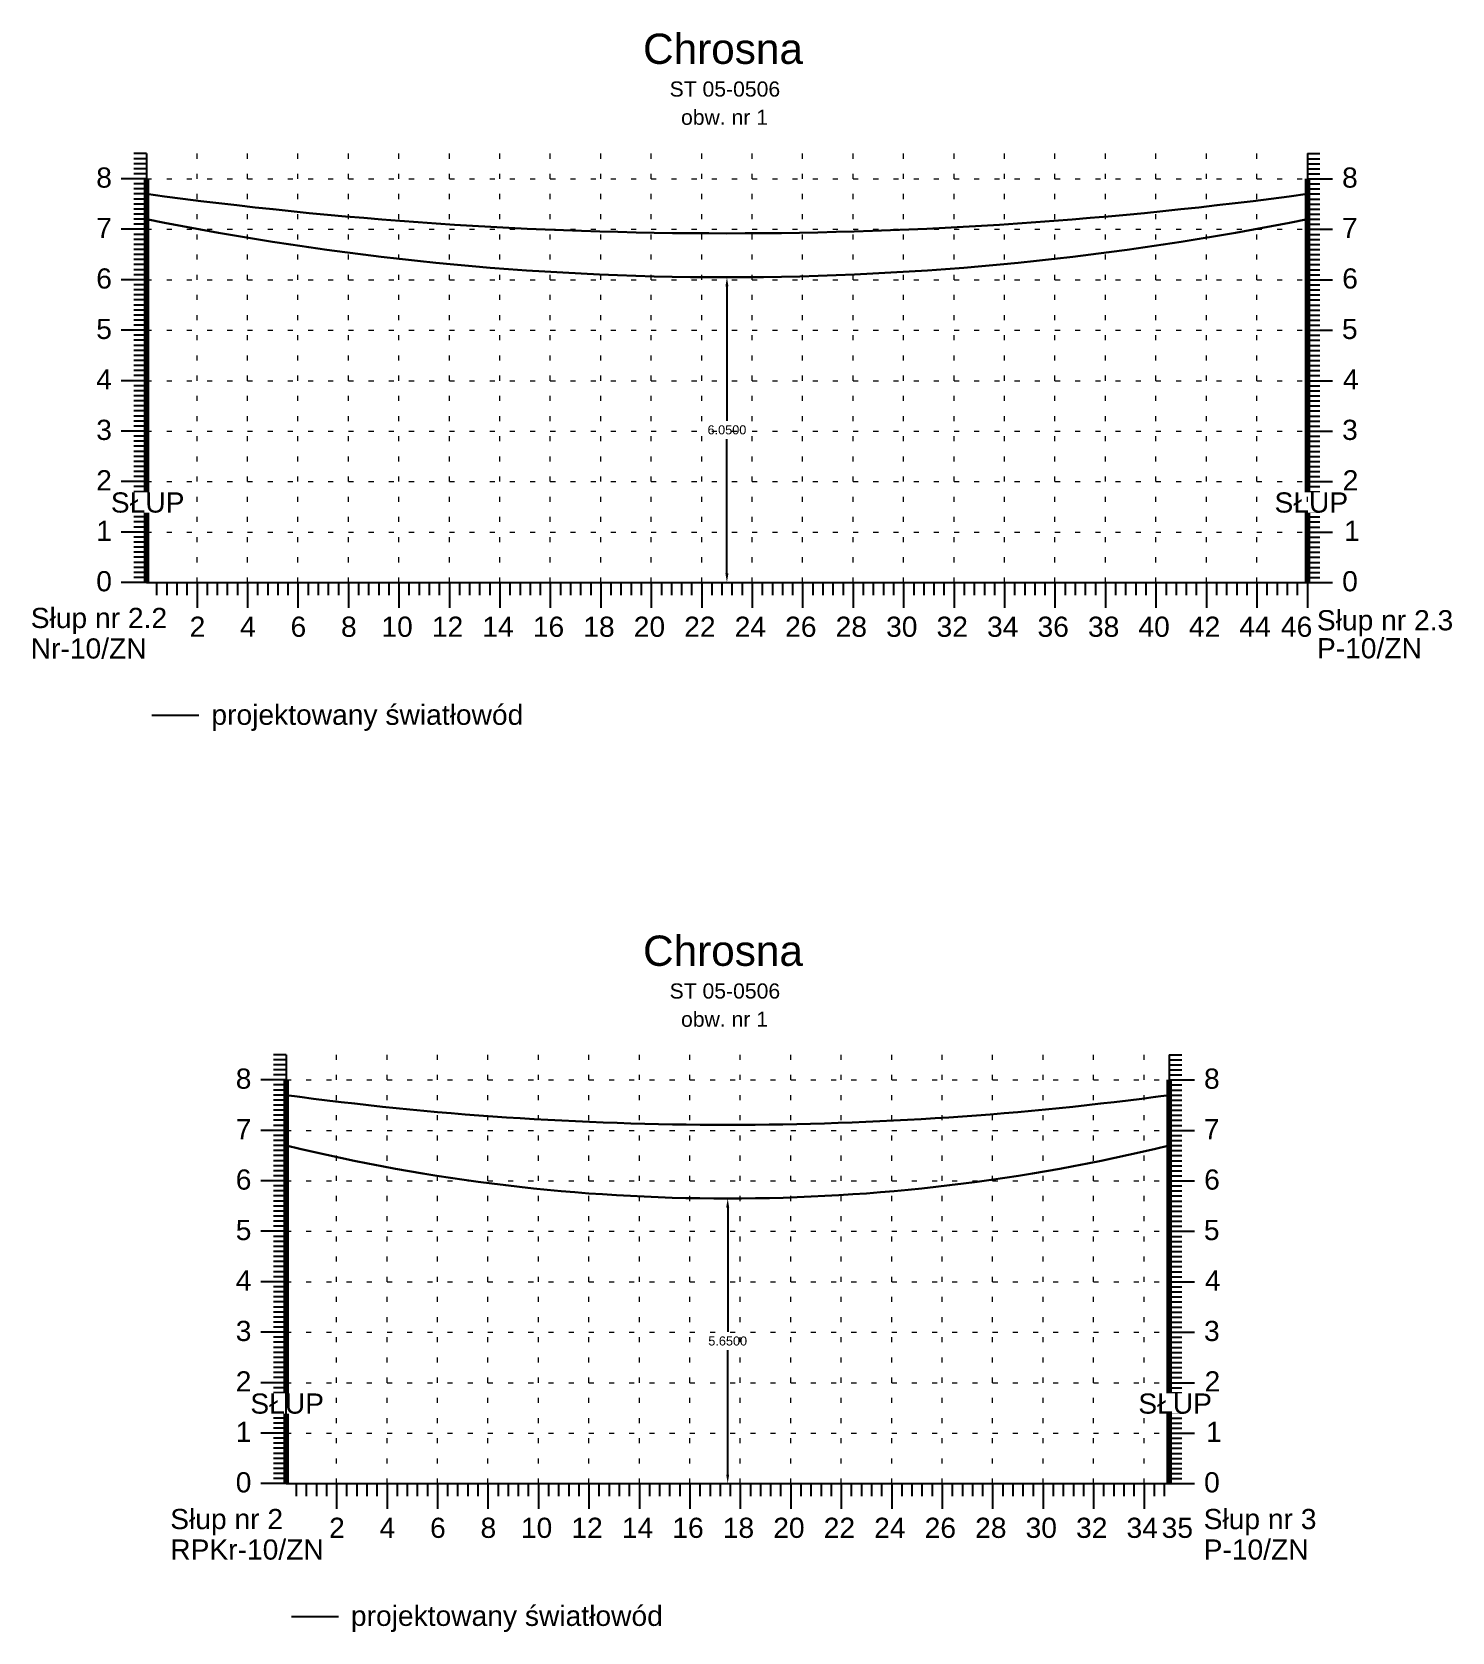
# Model space of a CAD drawing. Header units: metres. Extents: x -870 to 439, y 1328 to 1364.
# Drawn here: x -682.84 to -654.7, y 1330.96 to 1362.67 of the extents above; entities that cross this region are included whole.
import ezdxf

# ---------------------------------------------------------------- set-up
doc = ezdxf.new("R2010")
doc.units = ezdxf.units.M
doc.header["$MEASUREMENT"] = 0
doc.linetypes.add('ACAD_ISO07W100', pattern=[3, 0, -3])
doc.layers.add('ramka', color=7, linetype='Continuous', plot=False)
doc.styles.get("Standard").update_dxf_attribs({"font": 'arial.ttf'})
doc.dimstyles.get("Standard").update_dxf_attribs({"dimtxt": 0.18, "dimasz": 0.18, "dimexe": 0.18, "dimexo": 0.0625, "dimgap": 0.09, "dimtad": 0, "dimtih": 1, "dimtoh": 1, "dimdec": 4, "dimzin": 0, "dimdsep": 46, "dimtxsty": 'Standard', "dimcen": 0.09, "dimadec": 0, "dimazin": 0, "dimtfac": 1, "dimtdec": 4, "dimtofl": 0, "dimtmove": 0, "dimatfit": 3, "dimfxl": 1, "dimtolj": 1, "dimtzin": 0, "dimarcsym": 0})

# ---------------------------------------------------------------- blocks, each defined once
blk = doc.blocks.new('*D44')
at = {"color": 0, "lineweight": -2}
for p, q in [((-669.132, 1357.809), (-669.25, 1357.809)), ((-669.07, 1357.629), (-669.07, 1354.966)), ((-669.07, 1351.939), (-669.07, 1354.602)), ((-677.907, 1351.759), (-668.89, 1351.759))]:
    blk.add_line(p, q, dxfattribs=at)
at = {"color": 0}
for points in [[(-669.04, 1357.629), (-669.1, 1357.629), (-669.07, 1357.809)], [(-669.1, 1351.939), (-669.04, 1351.939), (-669.07, 1351.759)]]:
    blk.add_solid(points, dxfattribs=at)
at = {"layer": 'Defpoints', "color": 0}
for p in [(-669.07, 1357.809), (-677.97, 1351.759), (-669.07, 1351.759)]:
    blk.add_point(p, dxfattribs=at)
at = {"color": 0, "lineweight": 25, "insert": (-669.07, 1354.784), "char_height": 0.18, "attachment_point": 5}
blk.add_mtext('\\A1;6.0500', dxfattribs=at)
blk = doc.blocks.new('*D45')
at = {"color": 0, "lineweight": -2}
for p, q in [((-669.118, 1339.552), (-669.235, 1339.552)), ((-669.055, 1339.372), (-669.055, 1336.909)), ((-669.055, 1334.082), (-669.055, 1336.545)), ((-675.143, 1333.902), (-668.875, 1333.902))]:
    blk.add_line(p, q, dxfattribs=at)
at = {"color": 0}
for points in [[(-669.025, 1339.372), (-669.085, 1339.372), (-669.055, 1339.552)], [(-669.085, 1334.082), (-669.025, 1334.082), (-669.055, 1333.902)]]:
    blk.add_solid(points, dxfattribs=at)
at = {"layer": 'Defpoints', "color": 0}
for p in [(-669.055, 1339.552), (-675.205, 1333.902), (-669.055, 1333.902)]:
    blk.add_point(p, dxfattribs=at)
at = {"color": 0, "lineweight": 25, "insert": (-669.055, 1336.727), "char_height": 0.18, "attachment_point": 5}
blk.add_mtext('\\A1;5.6500', dxfattribs=at)

msp = doc.modelspace()

# ---------------------------------------------------------------- linework, layer by layer
for p, q in [((-680.56967, 1360.25892), (-680.81967, 1360.25892)), ((-680.56967, 1360.15892), (-680.81967, 1360.15892)), ((-680.56967, 1360.05892), (-680.81967, 1360.05892)), ((-680.56967, 1360.25892), (-680.56967, 1351.75892)), ((-657.56967, 1360.25892), (-657.56967, 1351.75892)), ((-657.56967, 1360.25892), (-657.31967, 1360.25892)), ((-657.56967, 1360.15892), (-657.31967, 1360.15892)), ((-657.56967, 1360.05892), (-657.31967, 1360.05892)), ((-680.56967, 1359.75892), (-681.06967, 1359.75892)), ((-680.56967, 1359.75892), (-681.06967, 1359.75892)), ((-680.56967, 1359.95892), (-680.81967, 1359.95892)), ((-680.56967, 1359.85892), (-680.81967, 1359.85892)), ((-680.56967, 1359.65892), (-680.81967, 1359.65892)), ((-657.56967, 1359.95892), (-657.31967, 1359.95892)), ((-657.56967, 1359.85892), (-657.31967, 1359.85892)), ((-657.56967, 1359.75892), (-657.06967, 1359.75892)), ((-657.56967, 1359.75892), (-657.06967, 1359.75892)), ((-657.56967, 1359.65892), (-657.31967, 1359.65892)), ((-680.56967, 1359.55892), (-680.81967, 1359.55892)), ((-680.56967, 1359.45892), (-680.81967, 1359.45892)), ((-680.56967, 1359.35892), (-680.81967, 1359.35892)), ((-657.56967, 1359.55892), (-657.31967, 1359.55892)), ((-657.56967, 1359.45892), (-657.31967, 1359.45892)), ((-657.56967, 1359.35892), (-657.31967, 1359.35892)), ((-680.56967, 1359.25892), (-680.81967, 1359.25892)), ((-680.56967, 1359.15892), (-680.81967, 1359.15892)), ((-680.56967, 1359.05892), (-680.81967, 1359.05892)), ((-657.56967, 1359.25892), (-657.31967, 1359.25892)), ((-657.56967, 1359.15892), (-657.31967, 1359.15892)), ((-657.56967, 1359.05892), (-657.31967, 1359.05892)), ((-680.56967, 1358.75892), (-681.06967, 1358.75892)), ((-680.56967, 1358.75892), (-681.06967, 1358.75892)), ((-680.56967, 1358.95892), (-680.81967, 1358.95892)), ((-680.56967, 1358.85892), (-680.81967, 1358.85892)), ((-657.56967, 1358.95892), (-657.31967, 1358.95892)), ((-657.56967, 1358.85892), (-657.31967, 1358.85892)), ((-657.56967, 1358.75892), (-657.06967, 1358.75892)), ((-657.56967, 1358.75892), (-657.06967, 1358.75892)), ((-680.56967, 1358.65892), (-680.81967, 1358.65892)), ((-680.56967, 1358.55892), (-680.81967, 1358.55892)), ((-680.56967, 1358.45892), (-680.81967, 1358.45892)), ((-657.56967, 1358.65892), (-657.31967, 1358.65892)), ((-657.56967, 1358.55892), (-657.31967, 1358.55892)), ((-657.56967, 1358.45892), (-657.31967, 1358.45892)), ((-680.56967, 1358.35892), (-680.81967, 1358.35892)), ((-680.56967, 1358.25892), (-680.81967, 1358.25892)), ((-680.56967, 1358.15892), (-680.81967, 1358.15892)), ((-657.56967, 1358.35892), (-657.31967, 1358.35892)), ((-657.56967, 1358.25892), (-657.31967, 1358.25892)), ((-657.56967, 1358.15892), (-657.31967, 1358.15892)), ((-680.56967, 1357.75892), (-681.06967, 1357.75892)), ((-680.56967, 1357.75892), (-681.06967, 1357.75892)), ((-680.56967, 1358.05892), (-680.81967, 1358.05892)), ((-680.56967, 1357.95892), (-680.81967, 1357.95892)), ((-680.56967, 1357.85892), (-680.81967, 1357.85892)), ((-657.56967, 1358.05892), (-657.31967, 1358.05892)), ((-657.56967, 1357.95892), (-657.31967, 1357.95892)), ((-657.56967, 1357.85892), (-657.31967, 1357.85892)), ((-657.56967, 1357.75892), (-657.06967, 1357.75892)), ((-657.56967, 1357.75892), (-657.06967, 1357.75892)), ((-680.56967, 1357.65892), (-680.81967, 1357.65892)), ((-680.56967, 1357.55892), (-680.81967, 1357.55892)), ((-680.56967, 1357.45892), (-680.81967, 1357.45892)), ((-657.56967, 1357.65892), (-657.31967, 1357.65892)), ((-657.56967, 1357.55892), (-657.31967, 1357.55892)), ((-657.56967, 1357.45892), (-657.31967, 1357.45892)), ((-680.56967, 1357.35892), (-680.81967, 1357.35892)), ((-680.56967, 1357.25892), (-680.81967, 1357.25892)), ((-680.56967, 1357.15892), (-680.81967, 1357.15892)), ((-657.56967, 1357.35892), (-657.31967, 1357.35892)), ((-657.56967, 1357.25892), (-657.31967, 1357.25892)), ((-657.56967, 1357.15892), (-657.31967, 1357.15892)), ((-680.56967, 1357.05892), (-680.81967, 1357.05892)), ((-680.56967, 1356.95892), (-680.81967, 1356.95892)), ((-680.56967, 1356.85892), (-680.81967, 1356.85892)), ((-657.56967, 1357.05892), (-657.31967, 1357.05892)), ((-657.56967, 1356.95892), (-657.31967, 1356.95892)), ((-657.56967, 1356.85892), (-657.31967, 1356.85892)), ((-680.56967, 1356.75892), (-681.06967, 1356.75892)), ((-680.56967, 1356.75892), (-681.06967, 1356.75892)), ((-680.56967, 1356.65892), (-680.81967, 1356.65892)), ((-680.56967, 1356.55892), (-680.81967, 1356.55892)), ((-657.56967, 1356.75892), (-657.06967, 1356.75892)), ((-657.56967, 1356.75892), (-657.06967, 1356.75892)), ((-657.56967, 1356.65892), (-657.31967, 1356.65892)), ((-657.56967, 1356.55892), (-657.31967, 1356.55892)), ((-680.56967, 1356.45892), (-680.81967, 1356.45892)), ((-680.56967, 1356.35892), (-680.81967, 1356.35892)), ((-680.56967, 1356.25892), (-680.81967, 1356.25892)), ((-680.56967, 1356.15892), (-680.81967, 1356.15892)), ((-657.56967, 1356.45892), (-657.31967, 1356.45892)), ((-657.56967, 1356.35892), (-657.31967, 1356.35892)), ((-657.56967, 1356.25892), (-657.31967, 1356.25892)), ((-657.56967, 1356.15892), (-657.31967, 1356.15892)), ((-680.56967, 1356.05892), (-680.81967, 1356.05892)), ((-680.56967, 1355.95892), (-680.81967, 1355.95892)), ((-680.56967, 1355.85892), (-680.81967, 1355.85892)), ((-657.56967, 1356.05892), (-657.31967, 1356.05892)), ((-657.56967, 1355.95892), (-657.31967, 1355.95892)), ((-657.56967, 1355.85892), (-657.31967, 1355.85892)), ((-680.56967, 1355.75892), (-681.06967, 1355.75892)), ((-680.56967, 1355.75892), (-681.06967, 1355.75892)), ((-680.56967, 1355.65892), (-680.81967, 1355.65892)), ((-680.56967, 1355.55892), (-680.81967, 1355.55892)), ((-657.56967, 1355.75892), (-657.06967, 1355.75892)), ((-657.56967, 1355.75892), (-657.06967, 1355.75892)), ((-657.56967, 1355.65892), (-657.31967, 1355.65892)), ((-657.56967, 1355.55892), (-657.31967, 1355.55892)), ((-680.56967, 1355.45892), (-680.81967, 1355.45892)), ((-680.56967, 1355.35892), (-680.81967, 1355.35892)), ((-680.56967, 1355.25892), (-680.81967, 1355.25892)), ((-657.56967, 1355.45892), (-657.31967, 1355.45892)), ((-657.56967, 1355.35892), (-657.31967, 1355.35892)), ((-657.56967, 1355.25892), (-657.31967, 1355.25892)), ((-680.56967, 1355.15892), (-680.81967, 1355.15892)), ((-680.56967, 1355.05892), (-680.81967, 1355.05892)), ((-680.56967, 1354.95892), (-680.81967, 1354.95892)), ((-657.56967, 1355.15892), (-657.31967, 1355.15892)), ((-657.56967, 1355.05892), (-657.31967, 1355.05892)), ((-657.56967, 1354.95892), (-657.31967, 1354.95892)), ((-680.56967, 1354.75892), (-681.06967, 1354.75892)), ((-680.56967, 1354.75892), (-681.06967, 1354.75892)), ((-680.56967, 1354.85892), (-680.81967, 1354.85892)), ((-680.56967, 1354.65892), (-680.81967, 1354.65892)), ((-657.56967, 1354.85892), (-657.31967, 1354.85892)), ((-657.56967, 1354.75892), (-657.06967, 1354.75892)), ((-657.56967, 1354.75892), (-657.06967, 1354.75892)), ((-657.56967, 1354.65892), (-657.31967, 1354.65892)), ((-680.56967, 1354.55892), (-680.81967, 1354.55892)), ((-680.56967, 1354.45892), (-680.81967, 1354.45892)), ((-680.56967, 1354.35892), (-680.81967, 1354.35892)), ((-680.56967, 1354.25892), (-680.81967, 1354.25892)), ((-657.56967, 1354.55892), (-657.31967, 1354.55892)), ((-657.56967, 1354.45892), (-657.31967, 1354.45892)), ((-657.56967, 1354.35892), (-657.31967, 1354.35892)), ((-657.56967, 1354.25892), (-657.31967, 1354.25892)), ((-680.56967, 1354.15892), (-680.81967, 1354.15892)), ((-680.56967, 1354.05892), (-680.81967, 1354.05892)), ((-680.56967, 1353.95892), (-680.81967, 1353.95892)), ((-657.56967, 1354.15892), (-657.31967, 1354.15892)), ((-657.56967, 1354.05892), (-657.31967, 1354.05892)), ((-657.56967, 1353.95892), (-657.31967, 1353.95892)), ((-680.56967, 1353.75892), (-681.06967, 1353.75892)), ((-680.56967, 1353.75892), (-681.06967, 1353.75892)), ((-680.56967, 1353.85892), (-680.81967, 1353.85892)), ((-680.56967, 1353.65892), (-680.81967, 1353.65892)), ((-657.56967, 1353.85892), (-657.31967, 1353.85892)), ((-657.56967, 1353.75892), (-657.06967, 1353.75892)), ((-657.56967, 1353.75892), (-657.06967, 1353.75892)), ((-657.56967, 1353.65892), (-657.31967, 1353.65892)), ((-680.56967, 1353.55892), (-680.81967, 1353.55892)), ((-680.56967, 1353.45892), (-680.81967, 1353.45892)), ((-680.56967, 1353.35892), (-680.81967, 1353.35892)), ((-657.56967, 1353.55892), (-657.31967, 1353.55892)), ((-657.56967, 1353.45892), (-657.31967, 1353.45892)), ((-657.56967, 1353.35892), (-657.31967, 1353.35892)), ((-680.56967, 1353.25892), (-680.81967, 1353.25892)), ((-680.56967, 1353.15892), (-680.81967, 1353.15892)), ((-680.56967, 1353.05892), (-680.81967, 1353.05892)), ((-657.56967, 1353.25892), (-657.31967, 1353.25892)), ((-657.56967, 1353.15892), (-657.31967, 1353.15892)), ((-657.56967, 1353.05892), (-657.31967, 1353.05892)), ((-680.56967, 1352.75892), (-681.06967, 1352.75892)), ((-680.56967, 1352.75892), (-681.06967, 1352.75892)), ((-680.56967, 1352.95892), (-680.81967, 1352.95892)), ((-680.56967, 1352.85892), (-680.81967, 1352.85892)), ((-657.56967, 1352.95892), (-657.31967, 1352.95892)), ((-657.56967, 1352.85892), (-657.31967, 1352.85892)), ((-657.56967, 1352.75892), (-657.06967, 1352.75892)), ((-657.56967, 1352.75892), (-657.06967, 1352.75892)), ((-680.56967, 1352.65892), (-680.81967, 1352.65892)), ((-680.56967, 1352.55892), (-680.81967, 1352.55892)), ((-680.56967, 1352.45892), (-680.81967, 1352.45892)), ((-680.56967, 1352.35892), (-680.81967, 1352.35892)), ((-657.56967, 1352.65892), (-657.31967, 1352.65892)), ((-657.56967, 1352.55892), (-657.31967, 1352.55892)), ((-657.56967, 1352.45892), (-657.31967, 1352.45892)), ((-657.56967, 1352.35892), (-657.31967, 1352.35892)), ((-680.56967, 1352.25892), (-680.81967, 1352.25892)), ((-680.56967, 1352.15892), (-680.81967, 1352.15892)), ((-680.56967, 1352.05892), (-680.81967, 1352.05892)), ((-657.56967, 1352.25892), (-657.31967, 1352.25892)), ((-657.56967, 1352.15892), (-657.31967, 1352.15892)), ((-657.56967, 1352.05892), (-657.31967, 1352.05892)), ((-680.56967, 1351.75892), (-681.06967, 1351.75892)), ((-680.56967, 1351.95892), (-680.81967, 1351.95892)), ((-680.56967, 1351.85892), (-680.81967, 1351.85892)), ((-680.56967, 1351.75892), (-680.81967, 1351.75892)), ((-680.56967, 1351.75892), (-657.56967, 1351.75892)), ((-680.36967, 1351.75892), (-680.36967, 1351.50892)), ((-680.16967, 1351.75892), (-680.16967, 1351.50892)), ((-679.96967, 1351.75892), (-679.96967, 1351.50892)), ((-679.76967, 1351.75892), (-679.76967, 1351.50892)), ((-679.56967, 1351.75892), (-679.56967, 1351.25892)), ((-679.36967, 1351.75892), (-679.36967, 1351.50892)), ((-679.16967, 1351.75892), (-679.16967, 1351.50892)), ((-678.96967, 1351.75892), (-678.96967, 1351.50892)), ((-678.76967, 1351.75892), (-678.76967, 1351.50892)), ((-678.56967, 1351.75892), (-678.56967, 1351.25892)), ((-678.36967, 1351.75892), (-678.36967, 1351.50892)), ((-678.16967, 1351.75892), (-678.16967, 1351.50892)), ((-677.96967, 1351.75892), (-677.96967, 1351.50892)), ((-677.76967, 1351.75892), (-677.76967, 1351.50892)), ((-677.56967, 1351.75892), (-677.56967, 1351.25892)), ((-677.36967, 1351.75892), (-677.36967, 1351.50892)), ((-677.16967, 1351.75892), (-677.16967, 1351.50892)), ((-676.96967, 1351.75892), (-676.96967, 1351.50892)), ((-676.76967, 1351.75892), (-676.76967, 1351.50892)), ((-676.56967, 1351.75892), (-676.56967, 1351.25892)), ((-676.36967, 1351.75892), (-676.36967, 1351.50892)), ((-676.16967, 1351.75892), (-676.16967, 1351.50892)), ((-675.96967, 1351.75892), (-675.96967, 1351.50892)), ((-675.76967, 1351.75892), (-675.76967, 1351.50892)), ((-675.56967, 1351.75892), (-675.56967, 1351.25892)), ((-675.36967, 1351.75892), (-675.36967, 1351.50892)), ((-675.16967, 1351.75892), (-675.16967, 1351.50892)), ((-674.96967, 1351.75892), (-674.96967, 1351.50892)), ((-674.76967, 1351.75892), (-674.76967, 1351.50892)), ((-674.56967, 1351.75892), (-674.56967, 1351.25892)), ((-674.36967, 1351.75892), (-674.36967, 1351.50892)), ((-674.16967, 1351.75892), (-674.16967, 1351.50892)), ((-673.96967, 1351.75892), (-673.96967, 1351.50892)), ((-673.76967, 1351.75892), (-673.76967, 1351.50892)), ((-673.56967, 1351.75892), (-673.56967, 1351.25892)), ((-673.36967, 1351.75892), (-673.36967, 1351.50892)), ((-673.16967, 1351.75892), (-673.16967, 1351.50892)), ((-672.96967, 1351.75892), (-672.96967, 1351.50892)), ((-672.76967, 1351.75892), (-672.76967, 1351.50892)), ((-672.56967, 1351.75892), (-672.56967, 1351.25892)), ((-672.36967, 1351.75892), (-672.36967, 1351.50892)), ((-672.16967, 1351.75892), (-672.16967, 1351.50892)), ((-671.96967, 1351.75892), (-671.96967, 1351.50892)), ((-671.76967, 1351.75892), (-671.76967, 1351.50892)), ((-671.56967, 1351.75892), (-671.56967, 1351.25892)), ((-671.36967, 1351.75892), (-671.36967, 1351.50892)), ((-671.16967, 1351.75892), (-671.16967, 1351.50892)), ((-670.96967, 1351.75892), (-670.96967, 1351.50892)), ((-670.76967, 1351.75892), (-670.76967, 1351.50892)), ((-670.56967, 1351.75892), (-670.56967, 1351.25892)), ((-670.36967, 1351.75892), (-670.36967, 1351.50892)), ((-670.16967, 1351.75892), (-670.16967, 1351.50892)), ((-669.96967, 1351.75892), (-669.96967, 1351.50892)), ((-669.76967, 1351.75892), (-669.76967, 1351.50892)), ((-669.56967, 1351.75892), (-669.56967, 1351.25892)), ((-669.36967, 1351.75892), (-669.36967, 1351.50892)), ((-669.16967, 1351.75892), (-669.16967, 1351.50892)), ((-668.96967, 1351.75892), (-668.96967, 1351.50892)), ((-668.76967, 1351.75892), (-668.76967, 1351.50892)), ((-668.56967, 1351.75892), (-668.56967, 1351.25892)), ((-668.36967, 1351.75892), (-668.36967, 1351.50892)), ((-668.16967, 1351.75892), (-668.16967, 1351.50892)), ((-667.96967, 1351.75892), (-667.96967, 1351.50892)), ((-667.76967, 1351.75892), (-667.76967, 1351.50892)), ((-667.56967, 1351.75892), (-667.56967, 1351.25892)), ((-667.36967, 1351.75892), (-667.36967, 1351.50892)), ((-667.16967, 1351.75892), (-667.16967, 1351.50892)), ((-666.96967, 1351.75892), (-666.96967, 1351.50892)), ((-666.76967, 1351.75892), (-666.76967, 1351.50892)), ((-666.56967, 1351.75892), (-666.56967, 1351.25892)), ((-666.36967, 1351.75892), (-666.36967, 1351.50892)), ((-666.16967, 1351.75892), (-666.16967, 1351.50892)), ((-665.96967, 1351.75892), (-665.96967, 1351.50892)), ((-665.76967, 1351.75892), (-665.76967, 1351.50892)), ((-665.56967, 1351.75892), (-665.56967, 1351.25892)), ((-665.36967, 1351.75892), (-665.36967, 1351.50892)), ((-665.16967, 1351.75892), (-665.16967, 1351.50892)), ((-664.96967, 1351.75892), (-664.96967, 1351.50892)), ((-664.76967, 1351.75892), (-664.76967, 1351.50892)), ((-664.56967, 1351.75892), (-664.56967, 1351.25892)), ((-664.36967, 1351.75892), (-664.36967, 1351.50892)), ((-664.16967, 1351.75892), (-664.16967, 1351.50892)), ((-663.96967, 1351.75892), (-663.96967, 1351.50892)), ((-663.76967, 1351.75892), (-663.76967, 1351.50892)), ((-663.56967, 1351.75892), (-663.56967, 1351.25892)), ((-663.36967, 1351.75892), (-663.36967, 1351.50892)), ((-663.16967, 1351.75892), (-663.16967, 1351.50892)), ((-662.96967, 1351.75892), (-662.96967, 1351.50892)), ((-662.76967, 1351.75892), (-662.76967, 1351.50892)), ((-662.56967, 1351.75892), (-662.56967, 1351.25892)), ((-662.36967, 1351.75892), (-662.36967, 1351.50892)), ((-662.16967, 1351.75892), (-662.16967, 1351.50892)), ((-661.96967, 1351.75892), (-661.96967, 1351.50892)), ((-661.76967, 1351.75892), (-661.76967, 1351.50892)), ((-661.56967, 1351.75892), (-661.56967, 1351.25892)), ((-661.56967, 1351.75892), (-661.56967, 1351.25892)), ((-661.36967, 1351.75892), (-661.36967, 1351.50892)), ((-661.16967, 1351.75892), (-661.16967, 1351.50892)), ((-660.96967, 1351.75892), (-660.96967, 1351.50892)), ((-660.76967, 1351.75892), (-660.76967, 1351.50892)), ((-660.56967, 1351.75892), (-660.56967, 1351.25892)), ((-660.56967, 1351.75892), (-660.56967, 1351.25892)), ((-660.36967, 1351.75892), (-660.36967, 1351.50892)), ((-660.16967, 1351.75892), (-660.16967, 1351.50892)), ((-659.96967, 1351.75892), (-659.96967, 1351.50892)), ((-659.76967, 1351.75892), (-659.76967, 1351.50892)), ((-659.56967, 1351.75892), (-659.56967, 1351.25892)), ((-659.56967, 1351.75892), (-659.56967, 1351.25892)), ((-659.36967, 1351.75892), (-659.36967, 1351.50892)), ((-659.16967, 1351.75892), (-659.16967, 1351.50892)), ((-658.96967, 1351.75892), (-658.96967, 1351.50892)), ((-658.76967, 1351.75892), (-658.76967, 1351.50892)), ((-658.56967, 1351.75892), (-658.56967, 1351.25892)), ((-658.56967, 1351.75892), (-658.56967, 1351.25892)), ((-658.36967, 1351.75892), (-658.36967, 1351.50892)), ((-658.16967, 1351.75892), (-658.16967, 1351.50892)), ((-657.96967, 1351.75892), (-657.96967, 1351.50892)), ((-657.76967, 1351.75892), (-657.76967, 1351.50892)), ((-657.56967, 1351.95892), (-657.31967, 1351.95892)), ((-657.56967, 1351.85892), (-657.31967, 1351.85892)), ((-657.56967, 1351.75892), (-657.06967, 1351.75892)), ((-657.56967, 1351.75892), (-657.31967, 1351.75892)), ((-657.56967, 1351.75892), (-657.56967, 1351.25892)), ((-677.80543, 1342.40169), (-678.05543, 1342.40169)), ((-677.80543, 1342.30169), (-678.05543, 1342.30169)), ((-677.80543, 1342.40169), (-677.80543, 1333.90169)), ((-660.30543, 1342.40169), (-660.30543, 1333.90169)), ((-660.30543, 1342.40169), (-660.05543, 1342.40169)), ((-660.30543, 1342.30169), (-660.05543, 1342.30169)), ((-677.80543, 1341.90169), (-678.30543, 1341.90169)), ((-677.80543, 1341.90169), (-678.30543, 1341.90169)), ((-677.80543, 1342.20169), (-678.05543, 1342.20169)), ((-677.80543, 1342.10169), (-678.05543, 1342.10169)), ((-677.80543, 1342.00169), (-678.05543, 1342.00169)), ((-660.30543, 1342.20169), (-660.05543, 1342.20169)), ((-660.30543, 1342.10169), (-660.05543, 1342.10169)), ((-660.30543, 1342.00169), (-660.05543, 1342.00169)), ((-660.30543, 1341.90169), (-659.80543, 1341.90169)), ((-660.30543, 1341.90169), (-659.80543, 1341.90169)), ((-677.80543, 1341.80169), (-678.05543, 1341.80169)), ((-677.80543, 1341.70169), (-678.05543, 1341.70169)), ((-677.80543, 1341.60169), (-678.05543, 1341.60169)), ((-660.30543, 1341.80169), (-660.05543, 1341.80169)), ((-660.30543, 1341.70169), (-660.05543, 1341.70169)), ((-660.30543, 1341.60169), (-660.05543, 1341.60169)), ((-677.80543, 1341.50169), (-678.05543, 1341.50169)), ((-677.80543, 1341.40169), (-678.05543, 1341.40169)), ((-677.80543, 1341.30169), (-678.05543, 1341.30169)), ((-660.30543, 1341.50169), (-660.05543, 1341.50169)), ((-660.30543, 1341.40169), (-660.05543, 1341.40169)), ((-660.30543, 1341.30169), (-660.05543, 1341.30169)), ((-677.80543, 1341.20169), (-678.05543, 1341.20169)), ((-677.80543, 1341.10169), (-678.05543, 1341.10169)), ((-677.80543, 1341.00169), (-678.05543, 1341.00169)), ((-660.30543, 1341.20169), (-660.05543, 1341.20169)), ((-660.30543, 1341.10169), (-660.05543, 1341.10169)), ((-660.30543, 1341.00169), (-660.05543, 1341.00169)), ((-677.80543, 1340.90169), (-678.30543, 1340.90169)), ((-677.80543, 1340.90169), (-678.30543, 1340.90169)), ((-677.80543, 1340.80169), (-678.05543, 1340.80169)), ((-677.80543, 1340.70169), (-678.05543, 1340.70169)), ((-660.30543, 1340.90169), (-659.80543, 1340.90169)), ((-660.30543, 1340.90169), (-659.80543, 1340.90169)), ((-660.30543, 1340.80169), (-660.05543, 1340.80169)), ((-660.30543, 1340.70169), (-660.05543, 1340.70169)), ((-677.80543, 1340.60169), (-678.05543, 1340.60169)), ((-677.80543, 1340.50169), (-678.05543, 1340.50169)), ((-677.80543, 1340.40169), (-678.05543, 1340.40169)), ((-660.30543, 1340.60169), (-660.05543, 1340.60169)), ((-660.30543, 1340.50169), (-660.05543, 1340.50169)), ((-660.30543, 1340.40169), (-660.05543, 1340.40169)), ((-677.80543, 1340.30169), (-678.05543, 1340.30169)), ((-677.80543, 1340.20169), (-678.05543, 1340.20169)), ((-677.80543, 1340.10169), (-678.05543, 1340.10169)), ((-677.80543, 1340.00169), (-678.05543, 1340.00169)), ((-660.30543, 1340.30169), (-660.05543, 1340.30169)), ((-660.30543, 1340.20169), (-660.05543, 1340.20169)), ((-660.30543, 1340.10169), (-660.05543, 1340.10169)), ((-660.30543, 1340.00169), (-660.05543, 1340.00169)), ((-677.80543, 1339.90169), (-678.30543, 1339.90169)), ((-677.80543, 1339.90169), (-678.30543, 1339.90169)), ((-677.80543, 1339.80169), (-678.05543, 1339.80169)), ((-677.80543, 1339.70169), (-678.05543, 1339.70169)), ((-660.30543, 1339.90169), (-659.80543, 1339.90169)), ((-660.30543, 1339.90169), (-659.80543, 1339.90169)), ((-660.30543, 1339.80169), (-660.05543, 1339.80169)), ((-660.30543, 1339.70169), (-660.05543, 1339.70169)), ((-677.80543, 1339.60169), (-678.05543, 1339.60169)), ((-677.80543, 1339.50169), (-678.05543, 1339.50169)), ((-677.80543, 1339.40169), (-678.05543, 1339.40169)), ((-660.30543, 1339.60169), (-660.05543, 1339.60169)), ((-660.30543, 1339.50169), (-660.05543, 1339.50169)), ((-660.30543, 1339.40169), (-660.05543, 1339.40169)), ((-677.80543, 1339.30169), (-678.05543, 1339.30169)), ((-677.80543, 1339.20169), (-678.05543, 1339.20169)), ((-677.80543, 1339.10169), (-678.05543, 1339.10169)), ((-660.30543, 1339.30169), (-660.05543, 1339.30169)), ((-660.30543, 1339.20169), (-660.05543, 1339.20169)), ((-660.30543, 1339.10169), (-660.05543, 1339.10169)), ((-677.80543, 1338.90169), (-678.30543, 1338.90169)), ((-677.80543, 1338.90169), (-678.30543, 1338.90169)), ((-677.80543, 1339.00169), (-678.05543, 1339.00169)), ((-677.80543, 1338.80169), (-678.05543, 1338.80169)), ((-660.30543, 1339.00169), (-660.05543, 1339.00169)), ((-660.30543, 1338.90169), (-659.80543, 1338.90169)), ((-660.30543, 1338.90169), (-659.80543, 1338.90169)), ((-660.30543, 1338.80169), (-660.05543, 1338.80169)), ((-677.80543, 1338.70169), (-678.05543, 1338.70169)), ((-677.80543, 1338.60169), (-678.05543, 1338.60169)), ((-677.80543, 1338.50169), (-678.05543, 1338.50169)), ((-677.80543, 1338.40169), (-678.05543, 1338.40169)), ((-660.30543, 1338.70169), (-660.05543, 1338.70169)), ((-660.30543, 1338.60169), (-660.05543, 1338.60169)), ((-660.30543, 1338.50169), (-660.05543, 1338.50169)), ((-660.30543, 1338.40169), (-660.05543, 1338.40169)), ((-677.80543, 1338.30169), (-678.05543, 1338.30169)), ((-677.80543, 1338.20169), (-678.05543, 1338.20169)), ((-677.80543, 1338.10169), (-678.05543, 1338.10169)), ((-660.30543, 1338.30169), (-660.05543, 1338.30169)), ((-660.30543, 1338.20169), (-660.05543, 1338.20169)), ((-660.30543, 1338.10169), (-660.05543, 1338.10169)), ((-677.80543, 1337.90169), (-678.30543, 1337.90169)), ((-677.80543, 1337.90169), (-678.30543, 1337.90169)), ((-677.80543, 1338.00169), (-678.05543, 1338.00169)), ((-677.80543, 1337.80169), (-678.05543, 1337.80169)), ((-660.30543, 1338.00169), (-660.05543, 1338.00169)), ((-660.30543, 1337.90169), (-659.80543, 1337.90169)), ((-660.30543, 1337.90169), (-659.80543, 1337.90169)), ((-660.30543, 1337.80169), (-660.05543, 1337.80169)), ((-677.80543, 1337.70169), (-678.05543, 1337.70169)), ((-677.80543, 1337.60169), (-678.05543, 1337.60169)), ((-677.80543, 1337.50169), (-678.05543, 1337.50169)), ((-660.30543, 1337.70169), (-660.05543, 1337.70169)), ((-660.30543, 1337.60169), (-660.05543, 1337.60169)), ((-660.30543, 1337.50169), (-660.05543, 1337.50169)), ((-677.80543, 1337.40169), (-678.05543, 1337.40169)), ((-677.80543, 1337.30169), (-678.05543, 1337.30169)), ((-677.80543, 1337.20169), (-678.05543, 1337.20169)), ((-660.30543, 1337.40169), (-660.05543, 1337.40169)), ((-660.30543, 1337.30169), (-660.05543, 1337.30169)), ((-660.30543, 1337.20169), (-660.05543, 1337.20169)), ((-677.80543, 1336.90169), (-678.30543, 1336.90169)), ((-677.80543, 1336.90169), (-678.30543, 1336.90169)), ((-677.80543, 1337.10169), (-678.05543, 1337.10169)), ((-677.80543, 1337.00169), (-678.05543, 1337.00169)), ((-660.30543, 1337.10169), (-660.05543, 1337.10169)), ((-660.30543, 1337.00169), (-660.05543, 1337.00169)), ((-660.30543, 1336.90169), (-659.80543, 1336.90169)), ((-660.30543, 1336.90169), (-659.80543, 1336.90169)), ((-677.80543, 1336.80169), (-678.05543, 1336.80169)), ((-677.80543, 1336.70169), (-678.05543, 1336.70169)), ((-677.80543, 1336.60169), (-678.05543, 1336.60169)), ((-677.80543, 1336.50169), (-678.05543, 1336.50169)), ((-660.30543, 1336.80169), (-660.05543, 1336.80169)), ((-660.30543, 1336.70169), (-660.05543, 1336.70169)), ((-660.30543, 1336.60169), (-660.05543, 1336.60169)), ((-660.30543, 1336.50169), (-660.05543, 1336.50169)), ((-677.80543, 1336.40169), (-678.05543, 1336.40169)), ((-677.80543, 1336.30169), (-678.05543, 1336.30169)), ((-677.80543, 1336.20169), (-678.05543, 1336.20169)), ((-660.30543, 1336.40169), (-660.05543, 1336.40169)), ((-660.30543, 1336.30169), (-660.05543, 1336.30169)), ((-660.30543, 1336.20169), (-660.05543, 1336.20169)), ((-677.80543, 1335.90169), (-678.30543, 1335.90169)), ((-677.80543, 1335.90169), (-678.30543, 1335.90169)), ((-677.80543, 1336.10169), (-678.05543, 1336.10169)), ((-677.80543, 1336.00169), (-678.05543, 1336.00169)), ((-660.30543, 1336.10169), (-660.05543, 1336.10169)), ((-660.30543, 1336.00169), (-660.05543, 1336.00169)), ((-660.30543, 1335.90169), (-659.80543, 1335.90169)), ((-660.30543, 1335.90169), (-659.80543, 1335.90169)), ((-677.80543, 1335.80169), (-678.05543, 1335.80169)), ((-677.80543, 1335.70169), (-678.05543, 1335.70169)), ((-677.80543, 1335.60169), (-678.05543, 1335.60169)), ((-660.30543, 1335.80169), (-660.05543, 1335.80169)), ((-660.30543, 1335.70169), (-660.05543, 1335.70169)), ((-660.30543, 1335.60169), (-660.05543, 1335.60169)), ((-677.80543, 1335.50169), (-678.05543, 1335.50169)), ((-677.80543, 1335.40169), (-678.05543, 1335.40169)), ((-677.80543, 1335.30169), (-678.05543, 1335.30169)), ((-660.30543, 1335.50169), (-660.05543, 1335.50169)), ((-660.30543, 1335.40169), (-660.05543, 1335.40169)), ((-660.30543, 1335.30169), (-660.05543, 1335.30169)), ((-677.80543, 1335.20169), (-678.05543, 1335.20169)), ((-677.80543, 1335.10169), (-678.05543, 1335.10169)), ((-677.80543, 1335.00169), (-678.05543, 1335.00169)), ((-660.30543, 1335.20169), (-660.05543, 1335.20169)), ((-660.30543, 1335.10169), (-660.05543, 1335.10169)), ((-660.30543, 1335.00169), (-660.05543, 1335.00169)), ((-677.80543, 1334.90169), (-678.30543, 1334.90169)), ((-677.80543, 1334.90169), (-678.30543, 1334.90169)), ((-677.80543, 1334.80169), (-678.05543, 1334.80169)), ((-677.80543, 1334.70169), (-678.05543, 1334.70169)), ((-677.80543, 1334.60169), (-678.05543, 1334.60169)), ((-660.30543, 1334.90169), (-659.80543, 1334.90169)), ((-660.30543, 1334.90169), (-659.80543, 1334.90169)), ((-660.30543, 1334.80169), (-660.05543, 1334.80169)), ((-660.30543, 1334.70169), (-660.05543, 1334.70169)), ((-660.30543, 1334.60169), (-660.05543, 1334.60169)), ((-677.80543, 1334.50169), (-678.05543, 1334.50169)), ((-677.80543, 1334.40169), (-678.05543, 1334.40169)), ((-677.80543, 1334.30169), (-678.05543, 1334.30169)), ((-660.30543, 1334.50169), (-660.05543, 1334.50169)), ((-660.30543, 1334.40169), (-660.05543, 1334.40169)), ((-660.30543, 1334.30169), (-660.05543, 1334.30169)), ((-677.80543, 1334.20169), (-678.05543, 1334.20169)), ((-677.80543, 1334.10169), (-678.05543, 1334.10169)), ((-677.80543, 1334.00169), (-678.05543, 1334.00169)), ((-660.30543, 1334.20169), (-660.05543, 1334.20169)), ((-660.30543, 1334.10169), (-660.05543, 1334.10169)), ((-660.30543, 1334.00169), (-660.05543, 1334.00169)), ((-677.80543, 1333.90169), (-678.30543, 1333.90169)), ((-677.80543, 1333.90169), (-678.05543, 1333.90169)), ((-677.80543, 1333.90169), (-659.80543, 1333.90169)), ((-677.60543, 1333.90169), (-677.60543, 1333.65169)), ((-677.40543, 1333.90169), (-677.40543, 1333.65169)), ((-677.20543, 1333.90169), (-677.20543, 1333.65169)), ((-677.00543, 1333.90169), (-677.00543, 1333.65169)), ((-676.80543, 1333.90169), (-676.80543, 1333.40169)), ((-676.60543, 1333.90169), (-676.60543, 1333.65169)), ((-676.40543, 1333.90169), (-676.40543, 1333.65169)), ((-676.20543, 1333.90169), (-676.20543, 1333.65169)), ((-676.00543, 1333.90169), (-676.00543, 1333.65169)), ((-675.80543, 1333.90169), (-675.80543, 1333.40169)), ((-675.60543, 1333.90169), (-675.60543, 1333.65169)), ((-675.40543, 1333.90169), (-675.40543, 1333.65169)), ((-675.20543, 1333.90169), (-675.20543, 1333.65169)), ((-675.00543, 1333.90169), (-675.00543, 1333.65169)), ((-674.80543, 1333.90169), (-674.80543, 1333.40169)), ((-674.60543, 1333.90169), (-674.60543, 1333.65169)), ((-674.40543, 1333.90169), (-674.40543, 1333.65169)), ((-674.20543, 1333.90169), (-674.20543, 1333.65169)), ((-674.00543, 1333.90169), (-674.00543, 1333.65169)), ((-673.80543, 1333.90169), (-673.80543, 1333.40169)), ((-673.60543, 1333.90169), (-673.60543, 1333.65169)), ((-673.40543, 1333.90169), (-673.40543, 1333.65169)), ((-673.20543, 1333.90169), (-673.20543, 1333.65169)), ((-673.00543, 1333.90169), (-673.00543, 1333.65169)), ((-672.80543, 1333.90169), (-672.80543, 1333.40169)), ((-672.60543, 1333.90169), (-672.60543, 1333.65169)), ((-672.40543, 1333.90169), (-672.40543, 1333.65169)), ((-672.20543, 1333.90169), (-672.20543, 1333.65169)), ((-672.00543, 1333.90169), (-672.00543, 1333.65169)), ((-671.80543, 1333.90169), (-671.80543, 1333.40169)), ((-671.60543, 1333.90169), (-671.60543, 1333.65169)), ((-671.40543, 1333.90169), (-671.40543, 1333.65169)), ((-671.20543, 1333.90169), (-671.20543, 1333.65169)), ((-671.00543, 1333.90169), (-671.00543, 1333.65169)), ((-670.80543, 1333.90169), (-670.80543, 1333.40169)), ((-670.60543, 1333.90169), (-670.60543, 1333.65169)), ((-670.40543, 1333.90169), (-670.40543, 1333.65169)), ((-670.20543, 1333.90169), (-670.20543, 1333.65169)), ((-670.00543, 1333.90169), (-670.00543, 1333.65169)), ((-669.80543, 1333.90169), (-669.80543, 1333.40169)), ((-669.60543, 1333.90169), (-669.60543, 1333.65169)), ((-669.40543, 1333.90169), (-669.40543, 1333.65169)), ((-669.20543, 1333.90169), (-669.20543, 1333.65169)), ((-669.00543, 1333.90169), (-669.00543, 1333.65169)), ((-668.80543, 1333.90169), (-668.80543, 1333.40169)), ((-668.60543, 1333.90169), (-668.60543, 1333.65169)), ((-668.40543, 1333.90169), (-668.40543, 1333.65169)), ((-668.20543, 1333.90169), (-668.20543, 1333.65169)), ((-668.00543, 1333.90169), (-668.00543, 1333.65169)), ((-667.80543, 1333.90169), (-667.80543, 1333.40169)), ((-667.60543, 1333.90169), (-667.60543, 1333.65169)), ((-667.40543, 1333.90169), (-667.40543, 1333.65169)), ((-667.20543, 1333.90169), (-667.20543, 1333.65169)), ((-667.00543, 1333.90169), (-667.00543, 1333.65169)), ((-666.80543, 1333.90169), (-666.80543, 1333.40169)), ((-666.60543, 1333.90169), (-666.60543, 1333.65169)), ((-666.40543, 1333.90169), (-666.40543, 1333.65169)), ((-666.20543, 1333.90169), (-666.20543, 1333.65169)), ((-666.00543, 1333.90169), (-666.00543, 1333.65169)), ((-665.80543, 1333.90169), (-665.80543, 1333.40169)), ((-665.60543, 1333.90169), (-665.60543, 1333.65169)), ((-665.40543, 1333.90169), (-665.40543, 1333.65169)), ((-665.20543, 1333.90169), (-665.20543, 1333.65169)), ((-665.00543, 1333.90169), (-665.00543, 1333.65169)), ((-664.80543, 1333.90169), (-664.80543, 1333.40169)), ((-664.60543, 1333.90169), (-664.60543, 1333.65169)), ((-664.40543, 1333.90169), (-664.40543, 1333.65169)), ((-664.20543, 1333.90169), (-664.20543, 1333.65169)), ((-664.00543, 1333.90169), (-664.00543, 1333.65169)), ((-663.80543, 1333.90169), (-663.80543, 1333.40169)), ((-663.60543, 1333.90169), (-663.60543, 1333.65169)), ((-663.40543, 1333.90169), (-663.40543, 1333.65169)), ((-663.20543, 1333.90169), (-663.20543, 1333.65169)), ((-663.00543, 1333.90169), (-663.00543, 1333.65169)), ((-662.80543, 1333.90169), (-662.80543, 1333.40169)), ((-662.60543, 1333.90169), (-662.60543, 1333.65169)), ((-662.40543, 1333.90169), (-662.40543, 1333.65169)), ((-662.20543, 1333.90169), (-662.20543, 1333.65169)), ((-662.00543, 1333.90169), (-662.00543, 1333.65169)), ((-661.80543, 1333.90169), (-661.80543, 1333.40169)), ((-661.60543, 1333.90169), (-661.60543, 1333.65169)), ((-661.40543, 1333.90169), (-661.40543, 1333.65169)), ((-661.20543, 1333.90169), (-661.20543, 1333.65169)), ((-661.00543, 1333.90169), (-661.00543, 1333.65169)), ((-660.80543, 1333.90169), (-660.80543, 1333.40169)), ((-660.60543, 1333.90169), (-660.60543, 1333.65169)), ((-660.40543, 1333.90169), (-660.40543, 1333.65169)), ((-660.30543, 1333.90169), (-659.80543, 1333.90169)), ((-660.30543, 1333.90169), (-660.05543, 1333.90169))]:
    msp.add_line(p, q)
at = {"linetype": 'ACAD_ISO07W100', "lineweight": 15, "ltscale": 0.1}
for p, q in [((-679.56967, 1351.75892), (-679.56967, 1360.25892)), ((-678.56967, 1351.75892), (-678.56967, 1360.25892)), ((-677.56967, 1351.75892), (-677.56967, 1360.25892)), ((-676.56967, 1351.75892), (-676.56967, 1360.25892)), ((-675.56967, 1351.75892), (-675.56967, 1360.25892)), ((-674.56967, 1351.75892), (-674.56967, 1360.25892)), ((-673.56967, 1351.75892), (-673.56967, 1360.25892)), ((-672.56967, 1351.75892), (-672.56967, 1360.25892)), ((-671.56967, 1351.75892), (-671.56967, 1360.25892)), ((-670.56967, 1351.75892), (-670.56967, 1360.25892)), ((-669.56967, 1351.75892), (-669.56967, 1360.25892)), ((-668.56967, 1351.75892), (-668.56967, 1360.25892)), ((-667.56967, 1351.75892), (-667.56967, 1360.25892)), ((-666.56967, 1351.75892), (-666.56967, 1360.25892)), ((-665.56967, 1351.75892), (-665.56967, 1360.25892)), ((-664.56967, 1351.75892), (-664.56967, 1360.25892)), ((-663.56967, 1351.75892), (-663.56967, 1360.25892)), ((-662.56967, 1351.75892), (-662.56967, 1360.25892)), ((-661.56967, 1351.75892), (-661.56967, 1360.25892)), ((-660.56967, 1351.75892), (-660.56967, 1360.25892)), ((-659.56967, 1351.75892), (-659.56967, 1360.25892)), ((-658.56967, 1351.75892), (-658.56967, 1360.25892)), ((-657.56967, 1351.75892), (-657.56967, 1360.25892)), ((-680.56967, 1359.75892), (-657.56967, 1359.75892)), ((-680.56967, 1358.75892), (-657.56967, 1358.75892)), ((-680.56967, 1357.75892), (-657.56967, 1357.75892)), ((-680.56967, 1356.75892), (-657.56967, 1356.75892)), ((-680.56967, 1355.75892), (-657.56967, 1355.75892)), ((-680.56967, 1354.75892), (-657.56967, 1354.75892)), ((-680.56967, 1353.75892), (-657.56967, 1353.75892)), ((-680.56967, 1352.75892), (-657.56967, 1352.75892)), ((-676.80543, 1333.90169), (-676.80543, 1342.40169)), ((-675.80543, 1333.90169), (-675.80543, 1342.40169)), ((-674.80543, 1333.90169), (-674.80543, 1342.40169)), ((-673.80543, 1333.90169), (-673.80543, 1342.40169)), ((-672.80543, 1333.90169), (-672.80543, 1342.40169)), ((-671.80543, 1333.90169), (-671.80543, 1342.40169)), ((-670.80543, 1333.90169), (-670.80543, 1342.40169)), ((-669.80543, 1333.90169), (-669.80543, 1342.40169)), ((-668.80543, 1333.90169), (-668.80543, 1342.40169)), ((-667.80543, 1333.90169), (-667.80543, 1342.40169)), ((-666.80543, 1333.90169), (-666.80543, 1342.40169)), ((-665.80543, 1333.90169), (-665.80543, 1342.40169)), ((-664.80543, 1333.90169), (-664.80543, 1342.40169)), ((-663.80543, 1333.90169), (-663.80543, 1342.40169)), ((-662.80543, 1333.90169), (-662.80543, 1342.40169)), ((-661.80543, 1333.90169), (-661.80543, 1342.40169)), ((-660.80543, 1333.90169), (-660.80543, 1342.40169)), ((-660.30543, 1333.90169), (-660.30543, 1342.40169)), ((-660.30543, 1333.90169), (-660.30543, 1342.40169)), ((-677.80543, 1341.90169), (-659.80543, 1341.90169)), ((-677.80543, 1340.90169), (-659.80543, 1340.90169)), ((-677.80543, 1339.90169), (-659.80543, 1339.90169)), ((-677.80543, 1338.90169), (-659.80543, 1338.90169)), ((-677.80543, 1337.90169), (-659.80543, 1337.90169)), ((-677.80543, 1336.90169), (-659.80543, 1336.90169)), ((-677.80543, 1335.90169), (-659.80543, 1335.90169)), ((-677.80543, 1334.90169), (-659.80543, 1334.90169))]:
    msp.add_line(p, q, dxfattribs=at)
at = {"lineweight": 100}
for p, q in [((-680.56967, 1359.75892), (-680.56967, 1351.75892)), ((-657.56967, 1359.75892), (-657.56967, 1351.75892)), ((-677.80543, 1341.90169), (-677.80543, 1333.90169)), ((-660.30543, 1341.90169), (-660.30543, 1333.90169))]:
    msp.add_line(p, q, dxfattribs=at)
at = {"color": 3, "lineweight": 25}
for p, q in [((-680.46412, 1349.1287), (-679.53353, 1349.1287)), ((-677.69988, 1331.27147), (-676.7693, 1331.27147))]:
    msp.add_line(p, q, dxfattribs=at)
at = {"lineweight": 25}
for points in [[(-657.56967, 1351.75892), (-657.06967, 1351.75892)], [(-660.80543, 1333.90169), (-659.80543, 1333.90169)]]:
    msp.add_lwpolyline(points, dxfattribs=at)
at = {"lineweight": 30}
for centre, radius, start, end in [((-669.06967, 1443.84456), 85.16564, 262.2395887, 277.7604113), ((-669.05543, 1406.19016), 65.17847, 262.2849332, 277.7150668)]:
    msp.add_arc(centre, radius, start, end, dxfattribs=at)
at = {"color": 3, "lineweight": 30}
for centre, radius, start, end in [((-669.06967, 1415.88392), 58.075, 258.5788137, 281.4211863), ((-669.05543, 1376.53502), 36.98333, 256.314453, 283.685547)]:
    msp.add_arc(centre, radius, start, end, dxfattribs=at)
at = {"layer": 'ramka'}
for p, q in [((-680.56967, 1351.75892), (-669.06967, 1351.75892)), ((-677.80543, 1333.90169), (-669.05543, 1333.90169)), ((-677.80543, 1333.90169), (-669.05543, 1333.90169)), ((-677.80543, 1333.90169), (-669.05543, 1333.90169)), ((-677.80543, 1333.90169), (-669.05543, 1333.90169)), ((-669.80543, 1333.90169), (-668.80543, 1333.90169)), ((-669.05543, 1333.90169), (-660.30543, 1333.90169))]:
    msp.add_line(p, q, dxfattribs=at)

# ---------------------------------------------------------------- texts
for s, height, p in [('Chrosna', 0.6, (-670.73197, 1362.03727)), ('ST 05-0506', 0.3, (-670.2054, 1361.38894)), ('obw. nr 1', 0.3, (-669.97955, 1360.8297)), ('8', 0.4, (-681.56693, 1359.58483)), ('8', 0.4, (-656.88128, 1359.58483)), ('7', 0.4, (-681.56693, 1358.58483)), ('7', 0.4, (-656.88428, 1358.58483)), ('6', 0.4, (-681.56693, 1357.58483)), ('6', 0.4, (-656.87855, 1357.58483)), ('5', 0.4, (-681.56693, 1356.58483)), ('5', 0.4, (-656.88401, 1356.58483)), ('4', 0.4, (-681.56693, 1355.58483)), ('4', 0.4, (-656.86327, 1355.58483)), ('3', 0.4, (-681.56693, 1354.58483)), ('3', 0.4, (-656.88128, 1354.58483)), ('2', 0.4, (-681.56693, 1353.58483)), ('2', 0.4, (-656.87009, 1353.58483)), ('1', 0.4, (-681.56693, 1352.58483)), ('1', 0.4, (-656.84144, 1352.58483)), ('0', 0.4, (-681.56693, 1351.58483)), ('0', 0.4, (-656.87964, 1351.58483)), ('Słup nr 2.2', 0.4, (-682.86492, 1350.857)), ('2', 0.4, (-679.71648, 1350.68324)), ('6', 0.4, (-677.71648, 1350.68324)), ('8', 0.4, (-676.71648, 1350.68324)), ('10', 0.4, (-675.91648, 1350.68324)), ('12', 0.4, (-674.91648, 1350.68324)), ('16', 0.4, (-672.91648, 1350.68324)), ('18', 0.4, (-671.91648, 1350.68324)), ('20', 0.4, (-670.91648, 1350.68324)), ('22', 0.4, (-669.91648, 1350.68324)), ('24', 0.4, (-668.91648, 1350.68324)), ('26', 0.4, (-667.91648, 1350.68324)), ('28', 0.4, (-666.91648, 1350.68324)), ('30', 0.4, (-665.91648, 1350.68324)), ('32', 0.4, (-664.91648, 1350.68324)), ('34', 0.4, (-663.91648, 1350.68324)), ('36', 0.4, (-662.91648, 1350.68324)), ('38', 0.4, (-661.91648, 1350.68324)), ('40', 0.4, (-660.91648, 1350.68324)), ('42', 0.4, (-659.91648, 1350.68324)), ('46', 0.4, (-658.09322, 1350.68324)), ('Słup nr 2.3', 0.4, (-657.3811, 1350.81159)), ('4', 0.4, (-678.71648, 1350.68324)), ('14', 0.4, (-673.91648, 1350.68324)), ('44', 0.4, (-658.91648, 1350.68324)), ('Nr-10/ZN', 0.4, (-682.86492, 1350.25212)), ('P-10/ZN', 0.4, (-657.37949, 1350.25664)), ('projektowany światłowód', 0.4, (-679.28477, 1348.93893)), ('Chrosna', 0.6, (-670.73197, 1344.16261)), ('ST 05-0506', 0.3, (-670.2054, 1343.51428)), ('obw. nr 1', 0.3, (-669.97955, 1342.95505)), ('8', 0.4, (-678.80269, 1341.7276)), ('8', 0.4, (-659.61704, 1341.7276)), ('7', 0.4, (-678.80269, 1340.7276)), ('7', 0.4, (-659.62005, 1340.7276)), ('6', 0.4, (-678.80269, 1339.7276)), ('6', 0.4, (-659.61432, 1339.7276)), ('5', 0.4, (-678.80269, 1338.7276)), ('5', 0.4, (-659.61977, 1338.7276)), ('4', 0.4, (-678.80269, 1337.7276)), ('4', 0.4, (-659.59904, 1337.7276)), ('3', 0.4, (-678.80269, 1336.7276)), ('3', 0.4, (-659.61704, 1336.7276)), ('2', 0.4, (-678.80269, 1335.7276)), ('2', 0.4, (-659.60586, 1335.7276)), ('1', 0.4, (-678.80269, 1334.7276)), ('1', 0.4, (-659.57721, 1334.7276)), ('0', 0.4, (-678.80269, 1333.7276)), ('0', 0.4, (-659.61541, 1333.7276)), ('Słup nr 2', 0.4, (-680.10068, 1332.99977)), ('Słup nr 3', 0.4, (-659.62504, 1332.99977)), ('2', 0.4, (-676.95225, 1332.82601)), ('4', 0.4, (-675.95225, 1332.82601)), ('6', 0.4, (-674.95225, 1332.82601)), ('8', 0.4, (-673.95225, 1332.82601)), ('10', 0.4, (-673.15225, 1332.82601)), ('12', 0.4, (-672.15225, 1332.82601)), ('14', 0.4, (-671.15225, 1332.82601)), ('16', 0.4, (-670.15225, 1332.82601)), ('18', 0.4, (-669.15225, 1332.82601)), ('20', 0.4, (-668.15225, 1332.82601)), ('22', 0.4, (-667.15225, 1332.82601)), ('24', 0.4, (-666.15225, 1332.82601)), ('26', 0.4, (-665.15225, 1332.82601)), ('28', 0.4, (-664.15225, 1332.82601)), ('30', 0.4, (-663.15225, 1332.82601)), ('32', 0.4, (-662.15225, 1332.82601)), ('34', 0.4, (-661.15225, 1332.82601)), ('35', 0.4, (-660.45637, 1332.82601)), ('RPKr-10/ZN', 0.4, (-680.10068, 1332.39489)), ('P-10/ZN', 0.4, (-659.62504, 1332.39489)), ('projektowany światłowód', 0.4, (-676.52054, 1331.0817))]:
    msp.add_text(s, height=height).set_placement(p)

# ---------------------------------------------------------------- dimensions: what is measured, and where the dimension line sits
at = {"lineweight": 25}
for base, p1, p2, picture, middle in [((-669.06967, 1351.75892), (-669.06967, 1357.80892), (-677.96967, 1351.75892), '*D44', (-669.06967, 1354.78392)), ((-669.05543, 1333.90169), (-669.05543, 1339.55169), (-675.20543, 1333.90169), '*D45', (-669.05543, 1336.72669))]:
    dim = msp.add_linear_dim(base=base, p1=p1, p2=p2, angle=90, dimstyle='Standard', dxfattribs=at)
    dim.commit()
    dim.dimension.update_dxf_attribs({"geometry": picture, "text_midpoint": middle})

# ---------------------------------------------------------------- next in the draw order: texts
at = {"lineweight": 18, "char_height": 0.4, "attachment_point": 1, "bg_fill": 3, "box_fill_scale": 1, "bg_fill_color": 256, "bg_fill_transparency": 0}
for insert in [(-681.27777, 1353.54512), (-658.2206, 1353.54512), (-678.51354, 1335.68789), (-660.91865, 1335.68789)]:
    msp.add_mtext_dynamic_manual_height_columns('SŁUP', width=1.5368437, gutter_width=2, heights=[-0.41364], dxfattribs=dict(at, insert=insert))

# ---------------------------------------------------------------- next in the draw order: linework, layer by layer
at = {"linetype": 'ACAD_ISO07W100', "lineweight": 15, "ltscale": 0.1}
msp.add_line((-657.56967, 1351.75892), (-657.56967, 1360.25892), dxfattribs=at)
at = {"layer": 'ramka'}
msp.add_line((-677.80543, 1333.90169), (-677.80543, 1341.51169), dxfattribs=at)

doc.saveas('drawing.dxf')
